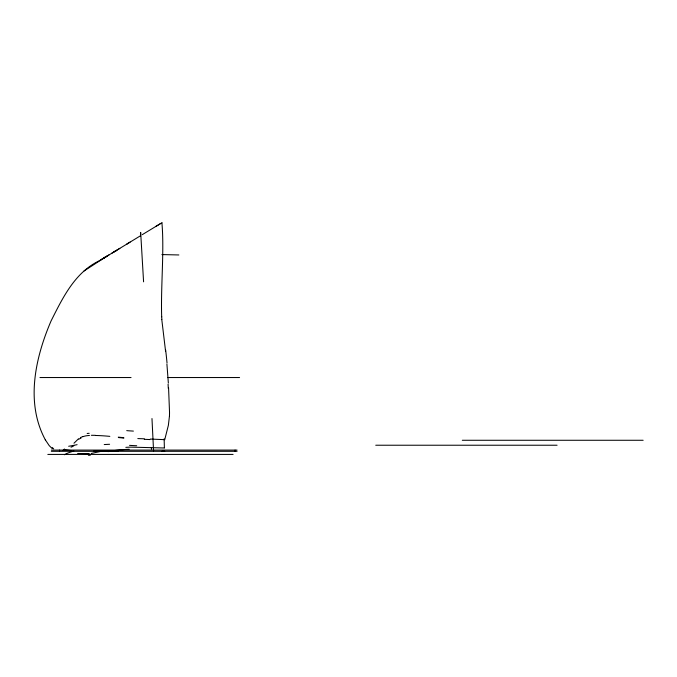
<?xml version="1.0" encoding="UTF-8"?>
<svg xmlns="http://www.w3.org/2000/svg" width="677" height="677" viewBox="0 0 677 677"><rect width="100%" height="100%" fill="white"/><g stroke="black" fill="none" stroke-linecap="round" stroke-linejoin="round"><path stroke-width="1.02" d="M169.436 416.194L168.37 425.325L164.739 439.661L150.319 439.06M62.986 450.594L64.425 449.003M161.938 223.088C164.384 250.778 160.694 286.583 161.676 316.777M73.971 443.215L78.464 438.831M84.007 270.995L105.874 256.828L100.044 260.307M99.333 260.738C74.8 272.543 62.707 297.821 51.071 320.94C35.255 357.811 25.252 402.73 45.427 440.008M109.014 254.882L103.056 258.546L116.656 250.321L111.823 253.198M128.097 243.331L113.431 252.25M115.175 251.218L119.829 248.357M130.111 242.087L126.472 244.304M127.521 243.678L140.088 236.011M142.272 234.665L162.091 222.648M160.153 223.825L155.685 226.524M107.829 255.61L100.89 259.799M80.385 437.604L82.924 436.555M101.558 451.237L91.226 453.472M89.271 453.607L77.652 453.472M91.353 435.286L95.449 435.328M118.179 451.221L93.739 451.221M39.968 377.538L131.05 377.538M167.71 377.538L239.573 377.538M462.298 440.27L643.15 440.27M375.743 445.229L557.078 445.229M51.342 450.087L237.077 450.087M51.342 451.297L237.077 451.297M47.822 454.419L233.091 454.419M161.905 254.577L178.855 254.958M162.006 451.229L164.689 451.297M164.393 447.996L130.864 447.142A45.291 11.458 5.3 0 0 125.837 447.345M144.37 438.798L137.812 438.578M71.508 450.569L63.384 449.706M123.756 437.68L118.263 437.139M52.298 447.548L53.661 448.843M52.188 448.563L49.226 445.635L45.308 439.796M165.56 351.135L161.803 319.696M166.906 364.048L168.345 382.996M151.335 447.573L151.479 449.156M151.978 418.547L153.569 450.933M143.583 281.835L140.664 232.397A351.828 2.835 86.7 0 0 140.588 233.463L140.562 236.561M168.565 387.726L169.512 411.861M164.13 438.865L164.393 447.81M59.525 450.087L59.525 451.297M73.827 445.779A79.81 24.338 -82 0 1 71.017 447.184M77.102 444.671A104.376 5.568 -17 0 1 68.656 446.253M78.845 439.161A25.667 13.405 32.6 0 1 80.995 438.222M83.026 436.648A35.382 18.397 31.9 0 1 89.449 435.48M87.164 433.475A57.697 23.957 22.9 0 1 89.195 433.314M95.787 435.489A60.312 12.711 10.6 0 1 109.835 436.369M118.517 437.554A62.995 0.601 5.9 0 1 123.866 438.104M133.403 431.097A111.29 41.348 1.5 0 1 126.734 430.64M136.695 445.737A121.31 54.972 0.6 0 1 129.535 445.356M144.294 439.331A45.909 8.276 1.6 0 1 149.896 439.568M107.981 451.635A73.471 18.524 5.3 0 1 129.163 449.266M90.278 455.257A189.128 73.429 -55.9 0 1 88.374 455.266M64.493 454.758A184.372 12.508 -6.1 0 1 73.768 451.034M109.598 444.273A188.443 10.392 -6.7 0 1 104.224 444.552M169.521 411.878A17.729 2.344 87.3 0 1 169.445 416.228M168.091 384.096A36.194 2.674 88.4 0 1 168.277 388.378M165.653 350.026A125.499 12.973 88.8 0 1 167.033 362.999M161.854 319.569A32.555 6.051 -85.4 0 1 161.727 316.658M235.071 451.297L235.071 450.087L235.046 451.297"/></g></svg>
